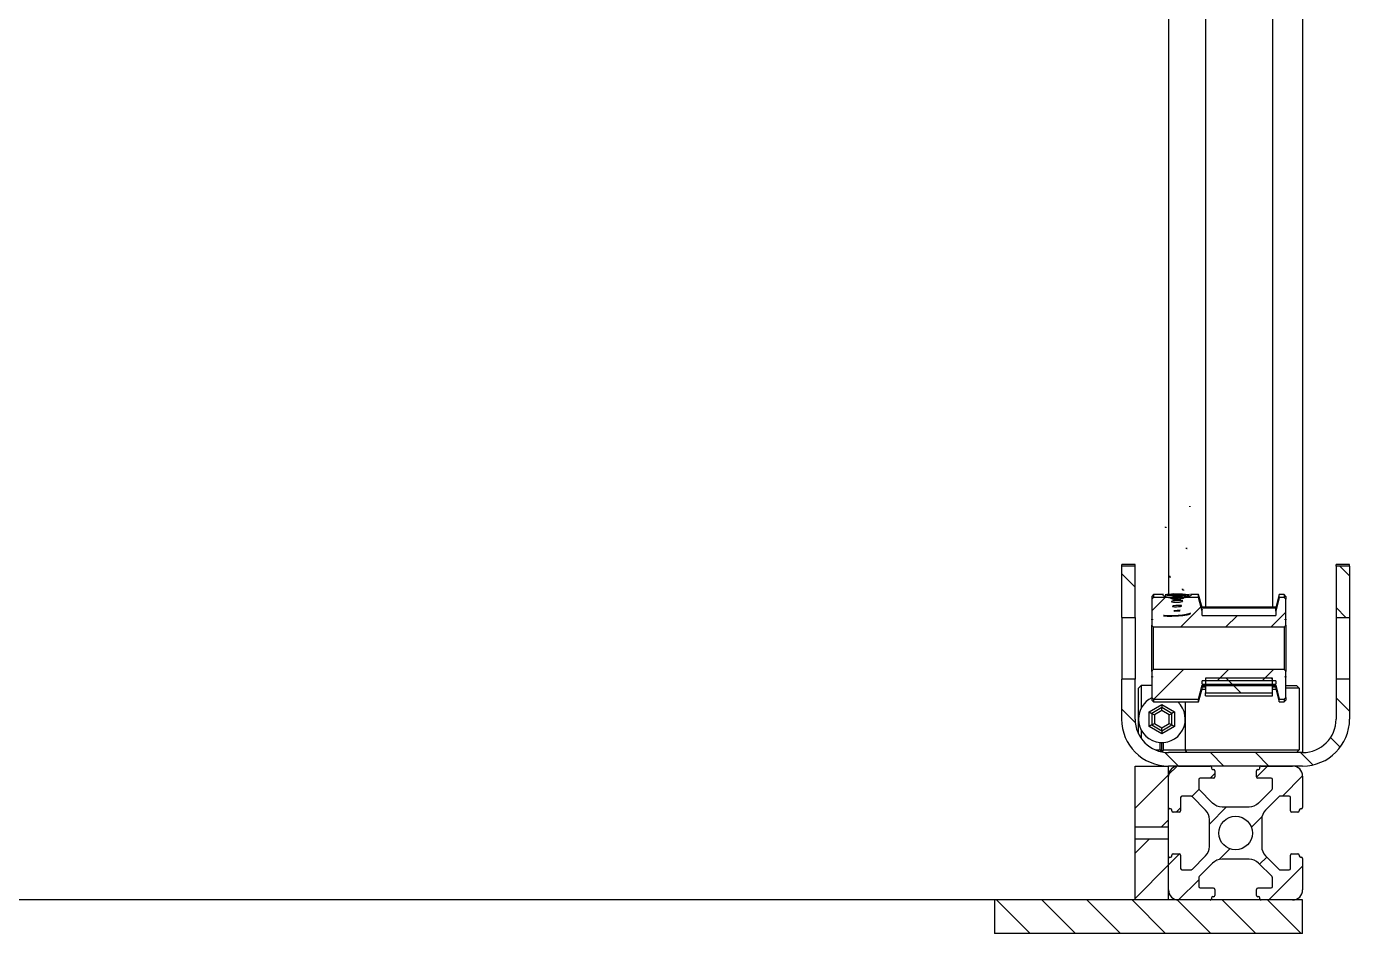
# Model space of a CAD drawing. Header units: millimetres. Extents: x -300 to 1184, y 5 to 1469.
# Drawn here: x 386.1 to 517.7, y 106.7 to 197 of the extents above; entities that cross this region are included whole.
import ezdxf

# ---------------------------------------------------------------- set-up
doc = ezdxf.new("R2010")
doc.units = ezdxf.units.MM

msp = doc.modelspace()

# ---------------------------------------------------------------- hatches: boundary and pattern name
at = {"linetype": 'Continuous', "lineweight": 18}
h = msp.add_hatch(dxfattribs=at)
h.set_pattern_fill('ANSI31', angle=90, style=0)
edge = h.paths.add_edge_path(flags=0)
edge.add_ellipse((500.56, 152.41), major_axis=(0, -13.89), ratio=0.095971, start_angle=335.3354, end_angle=335.9132)
edge.add_spline(control_points=[(500.01, 139.73), (500.27, 139.68), (500.55, 139.68), (500.81, 139.72), (500.91, 139.74), (501.01, 139.76), (501.11, 139.79)], knot_values=[0, 0, 0, 0, 0.00119, 0.00119, 0.00119, 0.001658, 0.001658, 0.001658, 0.001658], weights=[1, 1, 1, 1, 1, 1, 1], degree=3, periodic=0)
edge.add_ellipse((500.56, 152.41), major_axis=(0, -13.89), ratio=0.095971, start_angle=24.7146, end_angle=25.2941)
edge.add_spline(control_points=[(501.13, 139.85), (500.88, 139.9), (500.62, 139.91), (500.37, 139.87), (500.25, 139.86), (500.12, 139.82), (500, 139.79)], knot_values=[0, 0, 0, 0, 0.001134, 0.001134, 0.001134, 0.001697, 0.001697, 0.001697, 0.001697], weights=[1, 1, 1, 1, 1, 1, 1], degree=3, periodic=0)
h = msp.add_hatch(dxfattribs=at)
h.set_pattern_fill('ANSI31', angle=90, style=0)
edge = h.paths.add_edge_path(flags=0)
edge.add_ellipse((500.56, 152.41), major_axis=(0, -13.89), ratio=0.095971, start_angle=340.3936, end_angle=341.1148)
edge.add_spline(control_points=[(500.13, 139.27), (500.38, 139.23), (500.65, 139.24), (500.9, 139.29), (500.93, 139.3), (500.97, 139.31), (501, 139.32)], knot_values=[0, 0, 0, 0, 0.00116, 0.00116, 0.00116, 0.001317, 0.001317, 0.001317, 0.001317], weights=[1, 1, 1, 1, 1, 1, 1], degree=3, periodic=0)
edge.add_ellipse((500.56, 152.41), major_axis=(0, -13.89), ratio=0.095971, start_angle=19.4979, end_angle=20.2211)
edge.add_spline(control_points=[(501.02, 139.38), (500.77, 139.41), (500.52, 139.41), (500.28, 139.36), (500.22, 139.35), (500.17, 139.34), (500.11, 139.32)], knot_values=[0, 0, 0, 0, 0.00111, 0.00111, 0.00111, 0.001365, 0.001365, 0.001365, 0.001365], weights=[1, 1, 1, 1, 1, 1, 1], degree=3, periodic=0)
h = msp.add_hatch(dxfattribs=at)
h.set_pattern_fill('ANSI31', angle=90, style=0)
edge = h.paths.add_edge_path(flags=0)
edge.add_ellipse((500.56, 152.41), major_axis=(0, -13.89), ratio=0.095971, start_angle=347.1919, end_angle=348.3027)
edge.add_spline(control_points=[(500.29, 138.81), (500.47, 138.8), (500.66, 138.81), (500.84, 138.84)], knot_values=[0, 0, 0, 0, 0.000832, 0.000832, 0.000832, 0.000832], weights=[1, 1, 1, 1], degree=3, periodic=0)
edge.add_ellipse((500.56, 152.41), major_axis=(0, -13.89), ratio=0.095971, start_angle=12.2893, end_angle=13.4033)
edge.add_spline(control_points=[(500.87, 138.9), (500.67, 138.91), (500.46, 138.9), (500.26, 138.86)], knot_values=[0, 0, 0, 0, 0.000908, 0.000908, 0.000908, 0.000908], weights=[1, 1, 1, 1], degree=3, periodic=0)
h = msp.add_hatch(dxfattribs=at)
h.set_pattern_fill('ANSI31', angle=90, style=0)
h.paths.add_polyline_path([(495.06, 138.2), (496.39, 138.2), (496.39, 143.29), (495.06, 143.29)], flags=0)
h = msp.add_hatch(dxfattribs=at)
h.set_pattern_fill('ANSI31', angle=90, style=0)
h.paths.add_polyline_path([(517.72, 143.29), (516.39, 143.29), (516.39, 138.2), (517.72, 138.2)], flags=0)
h = msp.add_hatch(dxfattribs=at)
h.set_pattern_fill('ANSI31', style=0)
edge = h.paths.add_edge_path(flags=0)
edge.add_line((503.06, 138.39), (503.06, 138.81))
edge.add_spline(control_points=[(503.06, 138.81), (502.94, 139.27), (502.83, 139.73), (502.71, 140.19)], knot_values=[0.028091, 0.028091, 0.028091, 0.028091, 0.030209, 0.030209, 0.030209, 0.030209], weights=[1, 1, 1, 1], degree=3, periodic=0)
edge.add_line((502.71, 140.19), (501.39, 140.19))
edge.add_spline(control_points=[(501.39, 140.19), (501.32, 140.15), (501.25, 140.12), (501.18, 140.09), (501.03, 140.02), (500.87, 139.97), (500.71, 139.95), (500.56, 139.93), (500.4, 139.94), (500.25, 139.98), (500.16, 140), (500.07, 140.03), (499.98, 140.06), (499.89, 140.1), (499.81, 140.15), (499.72, 140.19)], knot_values=[0.000009, 0.000009, 0.000009, 0.000009, 0.000366, 0.000366, 0.000366, 0.00111, 0.00111, 0.00111, 0.0018, 0.0018, 0.0018, 0.002229, 0.002229, 0.002229, 0.00266, 0.00266, 0.00266, 0.00266], weights=[1, 1, 1, 1, 1, 1, 1, 1, 1, 1, 1, 1, 1, 1, 1, 1], degree=3, periodic=0)
edge.add_line((499.72, 140.19), (498.22, 140.19))
edge.add_spline(control_points=[(498.22, 140.19), (498.17, 140.13), (498.11, 140.08), (498.06, 140.02)], knot_values=[0.019382, 0.019382, 0.019382, 0.019382, 0.019745, 0.019745, 0.019745, 0.019745], weights=[1, 1, 1, 1], degree=3, periodic=0)
edge.add_line((498.06, 140.02), (498.06, 138.01))
edge.add_line((498.06, 138.01), (498.12, 138.01))
edge.add_line((498.12, 138.01), (498.12, 137.94))
edge.add_line((498.12, 137.94), (498.06, 137.94))
edge.add_line((498.06, 137.94), (498.06, 137.42))
edge.add_spline(control_points=[(498.06, 137.42), (498.09, 137.38), (498.12, 137.34), (498.15, 137.31), (498.17, 137.27), (498.2, 137.24), (498.22, 137.21)], knot_values=[0.010589, 0.010589, 0.010589, 0.010589, 0.010804, 0.010804, 0.010804, 0.01099, 0.01099, 0.01099, 0.01099], weights=[1, 1, 1, 1, 1, 1, 1], degree=3, periodic=0)
edge.add_line((498.22, 137.21), (511.22, 137.21))
edge.add_spline(control_points=[(511.22, 137.21), (511.24, 137.23), (511.26, 137.25), (511.27, 137.27), (511.31, 137.32), (511.35, 137.37), (511.39, 137.42)], knot_values=[0.018003, 0.018003, 0.018003, 0.018003, 0.018121, 0.018121, 0.018121, 0.018401, 0.018401, 0.018401, 0.018401], weights=[1, 1, 1, 1, 1, 1, 1], degree=3, periodic=0)
edge.add_line((511.39, 137.42), (511.39, 137.94))
edge.add_line((511.39, 137.94), (511.32, 137.94))
edge.add_line((511.32, 137.94), (511.32, 138.01))
edge.add_line((511.32, 138.01), (511.39, 138.01))
edge.add_line((511.39, 138.01), (511.39, 140.02))
edge.add_spline(control_points=[(511.39, 140.02), (511.33, 140.08), (511.28, 140.13), (511.22, 140.19)], knot_values=[0.037932, 0.037932, 0.037932, 0.037932, 0.038291, 0.038291, 0.038291, 0.038291], weights=[1, 1, 1, 1], degree=3, periodic=0)
edge.add_line((511.22, 140.19), (510.74, 140.19))
edge.add_spline(control_points=[(510.74, 140.19), (510.62, 139.73), (510.5, 139.27), (510.39, 138.81)], knot_values=[0.014306, 0.014306, 0.014306, 0.014306, 0.016442, 0.016442, 0.016442, 0.016442], weights=[1, 1, 1, 1], degree=3, periodic=0)
edge.add_line((510.39, 138.81), (510.39, 138.39))
edge.add_line((510.39, 138.39), (503.06, 138.39))
h = msp.add_hatch(dxfattribs=at)
h.set_pattern_fill('ANSI31', angle=90, style=0)
edge = h.paths.add_edge_path(flags=0)
edge.add_spline(control_points=[(500.02, 140.17), (500.25, 140.13), (500.49, 140.12), (500.71, 140.15), (500.8, 140.16), (500.89, 140.18), (500.98, 140.2)], knot_values=[0.000153, 0.000153, 0.000153, 0.000153, 0.00119, 0.00119, 0.00119, 0.00159, 0.00159, 0.00159, 0.00159], weights=[1, 1, 1, 1, 1, 1, 1], degree=3, periodic=0)
edge.add_spline(control_points=[(500.98, 140.2), (500.85, 140.24), (500.72, 140.26), (500.59, 140.26), (500.4, 140.26), (500.21, 140.23), (500.02, 140.17)], knot_values=[0.000619, 0.000619, 0.000619, 0.000619, 0.001201, 0.001201, 0.001201, 0.002065, 0.002065, 0.002065, 0.002065], weights=[1, 1, 1, 1, 1, 1, 1], degree=3, periodic=0)
h = msp.add_hatch(dxfattribs=at)
h.set_pattern_fill('ANSI31', style=0)
edge = h.paths.add_edge_path(flags=0)
edge.add_line((498.22, 130.06), (502.71, 130.06))
edge.add_spline(control_points=[(502.71, 130.06), (502.83, 130.52), (502.94, 130.98), (503.06, 131.44)], knot_values=[0.014805, 0.014805, 0.014805, 0.014805, 0.016941, 0.016941, 0.016941, 0.016941], weights=[1, 1, 1, 1], degree=3, periodic=0)
edge.add_line((503.06, 131.44), (503.06, 131.43))
edge.add_line((503.06, 131.43), (510.39, 131.43))
edge.add_line((510.39, 131.43), (510.39, 131.44))
edge.add_spline(control_points=[(510.39, 131.44), (510.5, 130.98), (510.62, 130.52), (510.74, 130.06)], knot_values=[0.027594, 0.027594, 0.027594, 0.027594, 0.029712, 0.029712, 0.029712, 0.029712], weights=[1, 1, 1, 1], degree=3, periodic=0)
edge.add_line((510.74, 130.06), (511.22, 130.06))
edge.add_spline(control_points=[(511.22, 130.06), (511.28, 130.12), (511.33, 130.18), (511.39, 130.24)], knot_values=[0.019382, 0.019382, 0.019382, 0.019382, 0.019745, 0.019745, 0.019745, 0.019745], weights=[1, 1, 1, 1], degree=3, periodic=0)
edge.add_line((511.39, 130.24), (511.39, 132.24))
edge.add_line((511.39, 132.24), (511.32, 132.24))
edge.add_line((511.32, 132.24), (511.32, 132.32))
edge.add_line((511.32, 132.32), (511.39, 132.32))
edge.add_line((511.39, 132.32), (511.39, 132.83))
edge.add_spline(control_points=[(511.39, 132.83), (511.36, 132.87), (511.33, 132.91), (511.3, 132.95), (511.27, 132.98), (511.25, 133.01), (511.22, 133.04)], knot_values=[0.010589, 0.010589, 0.010589, 0.010589, 0.010804, 0.010804, 0.010804, 0.01099, 0.01099, 0.01099, 0.01099], weights=[1, 1, 1, 1, 1, 1, 1], degree=3, periodic=0)
edge.add_line((511.22, 133.04), (498.22, 133.04))
edge.add_spline(control_points=[(498.22, 133.04), (498.21, 133.02), (498.19, 133), (498.17, 132.98), (498.14, 132.93), (498.1, 132.88), (498.06, 132.83)], knot_values=[0.018003, 0.018003, 0.018003, 0.018003, 0.018121, 0.018121, 0.018121, 0.018401, 0.018401, 0.018401, 0.018401], weights=[1, 1, 1, 1, 1, 1, 1], degree=3, periodic=0)
edge.add_line((498.06, 132.83), (498.06, 132.32))
edge.add_line((498.06, 132.32), (498.12, 132.32))
edge.add_line((498.12, 132.32), (498.12, 132.24))
edge.add_line((498.12, 132.24), (498.06, 132.24))
edge.add_line((498.06, 132.24), (498.06, 130.24))
edge.add_spline(control_points=[(498.06, 130.24), (498.11, 130.18), (498.17, 130.12), (498.22, 130.06)], knot_values=[0.037932, 0.037932, 0.037932, 0.037932, 0.038291, 0.038291, 0.038291, 0.038291], weights=[1, 1, 1, 1], degree=3, periodic=0)
h.paths.add_polyline_path([(503.06, 131.88), (510.39, 131.88), (510.39, 131.54), (503.06, 131.54)], flags=0)
h = msp.add_hatch(dxfattribs=at)
h.set_pattern_fill('ANSI31', angle=90, style=0)
edge = h.paths.add_edge_path(flags=0)
edge.add_line((517.72, 132.05), (516.39, 132.05))
edge.add_line((516.39, 132.05), (516.39, 128.08))
edge.add_arc((513.06, 128.08), 3.33, 270, 360, ccw=False)
edge.add_line((513.06, 124.74), (499.72, 124.74))
edge.add_arc((499.72, 128.08), 3.33, 180, 270, ccw=False)
edge.add_line((496.39, 128.08), (496.39, 132.05))
edge.add_line((496.39, 132.05), (495.06, 132.05))
edge.add_line((495.06, 132.05), (495.06, 128.08))
edge.add_arc((499.72, 128.08), 4.67, 180, 270)
edge.add_line((499.72, 123.41), (513.06, 123.41))
edge.add_arc((513.06, 128.08), 4.67, 270, 360)
edge.add_line((517.72, 128.08), (517.72, 132.05))
h = msp.add_hatch(dxfattribs=at)
h.set_pattern_fill('ANSI31', angle=90, style=0)
h.paths.add_polyline_path([(510.06, 130.69), (510.06, 132.15), (503.39, 132.15), (503.39, 130.69)], flags=0)
h = msp.add_hatch(dxfattribs=at)
h.set_pattern_fill('ANSI31', style=0)
h.paths.add_polyline_path([(499.72, 123.41), (496.39, 123.41), (496.39, 117.35), (499.72, 117.35)], flags=0)
h = msp.add_hatch(dxfattribs=at)
h.set_pattern_fill('ANSI31', style=0)
edge = h.paths.add_edge_path(flags=0)
edge.add_arc((510.82, 113.21), 0.133, 225, 270, ccw=False)
edge.add_line((510.73, 113.12), (509.38, 114.46))
edge.add_arc((510.32, 115.4), 1.33, 180, 225, ccw=False)
edge.add_line((508.99, 115.4), (508.99, 118.08))
edge.add_arc((510.32, 118.08), 1.33, 135, 180, ccw=False)
edge.add_line((509.38, 119.03), (510.73, 120.37))
edge.add_arc((510.82, 120.28), 0.133, 90, 135, ccw=False)
edge.add_line((510.82, 120.41), (511.72, 120.41))
edge.add_arc((511.72, 120.28), 0.133, 0, 90, ccw=False)
edge.add_line((511.86, 120.28), (511.86, 118.94))
edge.add_arc((511.99, 118.94), 0.133, 180, 270)
edge.add_line((511.99, 118.81), (512.59, 118.81))
edge.add_arc((512.59, 118.94), 0.133, 270, 360)
edge.add_line((512.72, 118.94), (512.72, 119.01))
edge.add_arc((512.86, 119.01), 0.133, 90, 180, ccw=False)
edge.add_line((512.86, 119.14), (512.92, 119.14))
edge.add_arc((512.92, 119.28), 0.133, 270, 360)
edge.add_line((513.06, 119.28), (513.06, 122.41))
edge.add_arc((512.06, 122.41), 1, 0, 90)
edge.add_line((512.06, 123.41), (508.92, 123.41))
edge.add_arc((508.92, 123.28), 0.133, 90, 180)
edge.add_line((508.79, 123.28), (508.79, 123.21))
edge.add_arc((508.66, 123.21), 0.133, 270, 360, ccw=False)
edge.add_line((508.66, 123.08), (508.59, 123.08))
edge.add_arc((508.59, 122.94), 0.133, 90, 180)
edge.add_line((508.46, 122.94), (508.46, 122.34))
edge.add_arc((508.59, 122.34), 0.133, 180, 270)
edge.add_line((508.59, 122.21), (509.92, 122.21))
edge.add_arc((509.92, 122.08), 0.133, 0, 90, ccw=False)
edge.add_line((510.06, 122.08), (510.06, 121.17))
edge.add_arc((509.92, 121.17), 0.133, 315, 360, ccw=False)
edge.add_line((510.02, 121.08), (508.67, 119.73))
edge.add_arc((507.73, 120.68), 1.33, 270, 315, ccw=False)
edge.add_line((507.73, 119.34), (505.05, 119.34))
edge.add_arc((505.05, 120.68), 1.33, 225, 270, ccw=False)
edge.add_line((504.11, 119.73), (502.76, 121.08))
edge.add_arc((502.86, 121.17), 0.133, 180, 225, ccw=False)
edge.add_line((502.72, 121.17), (502.72, 122.08))
edge.add_arc((502.86, 122.08), 0.133, 90, 180, ccw=False)
edge.add_line((502.86, 122.21), (504.19, 122.21))
edge.add_arc((504.19, 122.34), 0.133, 270, 360)
edge.add_line((504.32, 122.34), (504.32, 122.94))
edge.add_arc((504.19, 122.94), 0.133, 360, 450)
edge.add_line((504.19, 123.08), (504.12, 123.08))
edge.add_arc((504.12, 123.21), 0.133, 180, 270, ccw=False)
edge.add_line((503.99, 123.21), (503.99, 123.28))
edge.add_arc((503.86, 123.28), 0.133, 360, 450)
edge.add_line((503.86, 123.41), (500.72, 123.41))
edge.add_arc((500.72, 122.41), 1, 90, 180)
edge.add_line((499.72, 122.41), (499.72, 119.28))
edge.add_arc((499.86, 119.28), 0.133, 180, 270)
edge.add_line((499.86, 119.14), (499.92, 119.14))
edge.add_arc((499.92, 119.01), 0.133, 0, 90, ccw=False)
edge.add_line((500.06, 119.01), (500.06, 118.94))
edge.add_arc((500.19, 118.94), 0.133, 180, 270)
edge.add_line((500.19, 118.81), (500.79, 118.81))
edge.add_arc((500.79, 118.94), 0.133, 270, 360)
edge.add_line((500.92, 118.94), (500.92, 120.28))
edge.add_arc((501.06, 120.28), 0.133, 90, 180, ccw=False)
edge.add_line((501.06, 120.41), (501.96, 120.41))
edge.add_arc((501.96, 120.28), 0.133, 45, 90, ccw=False)
edge.add_line((502.06, 120.37), (503.4, 119.03))
edge.add_arc((502.46, 118.08), 1.33, 0, 45, ccw=False)
edge.add_line((503.79, 118.08), (503.79, 115.4))
edge.add_arc((502.46, 115.4), 1.33, 315, 360, ccw=False)
edge.add_line((503.4, 114.46), (502.06, 113.12))
edge.add_arc((501.96, 113.21), 0.133, 270, 315, ccw=False)
edge.add_line((501.96, 113.08), (501.06, 113.08))
edge.add_arc((501.06, 113.21), 0.133, 180, 270, ccw=False)
edge.add_line((500.92, 113.21), (500.92, 114.54))
edge.add_arc((500.79, 114.54), 0.133, 360, 450)
edge.add_line((500.79, 114.68), (500.19, 114.68))
edge.add_arc((500.19, 114.54), 0.133, 90, 180)
edge.add_line((500.06, 114.54), (500.06, 114.48))
edge.add_arc((499.92, 114.48), 0.133, 270, 360, ccw=False)
edge.add_line((499.92, 114.34), (499.86, 114.34))
edge.add_arc((499.86, 114.21), 0.133, 90, 180)
edge.add_line((499.72, 114.21), (499.72, 111.08))
edge.add_arc((500.72, 111.08), 1, 180, 270)
edge.add_line((500.72, 110.08), (503.86, 110.08))
edge.add_arc((503.86, 110.21), 0.133, 270, 360)
edge.add_line((503.99, 110.21), (503.99, 110.28))
edge.add_arc((504.12, 110.28), 0.133, 90, 180, ccw=False)
edge.add_line((504.12, 110.41), (504.19, 110.41))
edge.add_arc((504.19, 110.54), 0.133, 270, 360)
edge.add_line((504.32, 110.54), (504.32, 111.14))
edge.add_arc((504.19, 111.14), 0.133, 360, 450)
edge.add_line((504.19, 111.28), (502.86, 111.28))
edge.add_arc((502.86, 111.41), 0.133, 180, 270, ccw=False)
edge.add_line((502.72, 111.41), (502.72, 112.31))
edge.add_arc((502.86, 112.31), 0.133, 135, 180, ccw=False)
edge.add_line((502.76, 112.41), (504.11, 113.75))
edge.add_arc((505.05, 112.81), 1.33, 90, 135, ccw=False)
edge.add_line((505.05, 114.14), (507.73, 114.14))
edge.add_arc((507.73, 112.81), 1.33, 45, 90, ccw=False)
edge.add_line((508.67, 113.75), (510.02, 112.41))
edge.add_arc((509.92, 112.31), 0.133, 0, 45, ccw=False)
edge.add_line((510.06, 112.31), (510.06, 111.41))
edge.add_arc((509.92, 111.41), 0.133, 270, 360, ccw=False)
edge.add_line((509.92, 111.28), (508.59, 111.28))
edge.add_arc((508.59, 111.14), 0.133, 90, 180)
edge.add_line((508.46, 111.14), (508.46, 110.54))
edge.add_arc((508.59, 110.54), 0.133, 180, 270)
edge.add_line((508.59, 110.41), (508.66, 110.41))
edge.add_arc((508.66, 110.28), 0.133, 0, 90, ccw=False)
edge.add_line((508.79, 110.28), (508.79, 110.21))
edge.add_arc((508.92, 110.21), 0.133, 180, 270)
edge.add_line((508.92, 110.08), (512.06, 110.08))
edge.add_arc((512.06, 111.08), 1, 270, 360)
edge.add_line((513.06, 111.08), (513.06, 114.21))
edge.add_arc((512.92, 114.21), 0.133, 0, 90)
edge.add_line((512.92, 114.34), (512.86, 114.34))
edge.add_arc((512.86, 114.48), 0.133, 180, 270, ccw=False)
edge.add_line((512.72, 114.48), (512.72, 114.54))
edge.add_arc((512.59, 114.54), 0.133, 360, 450)
edge.add_line((512.59, 114.68), (511.99, 114.68))
edge.add_arc((511.99, 114.54), 0.133, 90, 180)
edge.add_line((511.86, 114.54), (511.86, 113.21))
edge.add_arc((511.72, 113.21), 0.133, 270, 360, ccw=False)
edge.add_line((511.72, 113.08), (510.82, 113.08))
edge = h.paths.add_edge_path(flags=0)
edge.add_arc((506.39, 116.74), 1.67, 0, 360)
h = msp.add_hatch(dxfattribs=at)
h.set_pattern_fill('ANSI31', style=0)
h.paths.add_polyline_path([(496.39, 110.08), (499.72, 110.08), (499.72, 116.13), (496.39, 116.13)], flags=0)
h = msp.add_hatch(dxfattribs=at)
h.set_pattern_fill('ANSI31', angle=90, style=0)
h.paths.add_polyline_path([(482.4, 106.74), (513.06, 106.74), (513.06, 110.08), (482.4, 110.08)], flags=0)

# ---------------------------------------------------------------- linework, layer by layer
at = {"color": 7, "linetype": 'Continuous', "lineweight": 25}
for p, q in [((503.39, 350.67), (503.39, 139.2)), ((510.06, 350.67), (510.06, 139.2)), ((499.72, 275.4), (499.72, 140.5)), ((513.06, 275.4), (513.06, 124.74)), ((496.39, 143.46), (495.06, 143.46)), ((495.06, 143.29), (495.06, 143.46)), ((496.39, 143.29), (496.39, 143.46)), ((517.72, 143.46), (516.39, 143.46)), ((516.39, 143.29), (516.39, 143.46)), ((517.72, 143.29), (517.72, 143.46)), ((496.39, 143.29), (495.06, 143.29)), ((495.06, 138.2), (495.06, 143.29)), ((496.39, 138.2), (496.39, 143.29)), ((516.39, 143.29), (516.39, 138.2)), ((517.72, 143.29), (516.39, 143.29)), ((517.72, 143.29), (517.72, 138.2)), ((498.22, 140.46), (498.06, 140.29)), ((498.06, 140.29), (498.06, 140.02)), ((498.22, 140.19), (498.06, 140.02)), ((498.06, 140.02), (498.06, 138.01)), ((499.22, 140.46), (498.22, 140.46)), ((498.22, 140.46), (498.22, 140.19)), ((499.72, 140.19), (498.22, 140.19)), ((499.5, 140.44), (499.39, 140.45)), ((499.55, 140.46), (499.49, 140.43)), ((499.54, 140.46), (499.5, 140.44)), ((499.89, 140.48), (499.89, 140.4)), ((500.26, 140.54), (500.01, 140.52)), ((500.56, 140.51), (500.56, 140.37)), ((502.71, 140.19), (501.39, 140.19)), ((501.54, 140.23), (501.69, 140.32)), ((501.82, 140.46), (501.61, 140.44)), ((501.7, 140.39), (501.61, 140.45)), ((501.69, 140.19), (501.62, 140.23)), ((501.7, 140.39), (501.73, 140.35)), ((502.71, 140.46), (501.89, 140.46)), ((503.06, 139.17), (502.71, 140.46)), ((502.71, 140.19), (502.71, 140.46)), ((503.06, 138.81), (502.71, 140.19)), ((510.74, 140.46), (510.39, 139.17)), ((510.74, 140.19), (510.39, 138.81)), ((511.22, 140.46), (510.74, 140.46)), ((510.74, 140.19), (510.74, 140.46)), ((511.22, 140.19), (510.74, 140.19)), ((511.39, 140.29), (511.22, 140.46)), ((511.22, 140.46), (511.22, 140.19)), ((511.39, 140.02), (511.22, 140.19)), ((511.39, 140.29), (511.39, 140.02)), ((511.39, 138.01), (511.39, 140.02)), ((495.06, 138.2), (496.39, 138.2)), ((495.06, 138.2), (495.06, 132.05)), ((496.39, 138.2), (496.39, 132.05)), ((500.87, 138.9), (500.26, 138.86)), ((500.29, 138.81), (500.84, 138.84)), ((510.39, 139.2), (503.06, 139.2)), ((503.06, 139.11), (503.06, 139.17)), ((510.39, 139.11), (503.06, 139.11)), ((503.06, 139.03), (503.06, 138.98)), ((503.06, 138.81), (503.06, 138.98)), ((503.06, 138.39), (503.06, 138.81)), ((503.06, 138.39), (510.39, 138.39)), ((510.39, 139.17), (510.39, 139.09)), ((510.39, 139.03), (510.39, 139.1)), ((510.39, 138.81), (510.39, 138.98)), ((510.39, 138.81), (510.39, 138.39)), ((516.39, 138.2), (517.72, 138.2)), ((516.39, 138.2), (516.39, 132.05)), ((517.72, 138.2), (517.72, 132.05)), ((498.12, 138.01), (498.06, 138.01)), ((498.06, 137.94), (498.06, 138.01)), ((498.12, 137.94), (498.06, 137.94)), ((498.06, 137.94), (498.06, 137.42)), ((498.06, 132.82), (498.06, 137.42)), ((498.12, 138.01), (498.12, 137.94)), ((498.22, 133.04), (498.22, 137.21)), ((511.22, 137.21), (498.22, 137.21)), ((511.22, 137.21), (511.22, 133.04)), ((511.39, 138.01), (511.32, 138.01)), ((511.32, 137.94), (511.32, 138.01)), ((511.39, 137.94), (511.32, 137.94)), ((511.39, 138.01), (511.39, 137.94)), ((511.39, 137.42), (511.39, 137.94)), ((511.39, 137.42), (511.39, 132.82)), ((498.22, 133.04), (511.22, 133.04)), ((496.39, 132.05), (495.06, 132.05)), ((495.06, 128.08), (495.06, 132.05)), ((496.39, 128.08), (496.39, 132.05)), ((498.06, 132.83), (498.06, 132.32)), ((498.06, 132.32), (498.12, 132.32)), ((498.06, 132.24), (498.06, 132.32)), ((498.06, 132.24), (498.12, 132.24)), ((498.06, 132.24), (498.06, 130.24)), ((498.12, 132.32), (498.12, 132.24)), ((503.06, 131.54), (503.06, 131.88)), ((510.39, 131.88), (503.06, 131.88)), ((510.06, 132.15), (503.39, 132.15)), ((503.39, 132.15), (503.39, 130.69)), ((510.06, 130.69), (510.06, 132.15)), ((510.39, 131.88), (510.39, 131.54)), ((511.32, 132.32), (511.39, 132.32)), ((511.32, 132.24), (511.32, 132.32)), ((511.32, 132.24), (511.39, 132.24)), ((511.39, 132.32), (511.39, 132.83)), ((511.39, 132.32), (511.39, 132.24)), ((511.39, 130.24), (511.39, 132.24)), ((517.72, 132.05), (516.39, 132.05)), ((516.39, 132.05), (516.39, 128.08)), ((517.72, 132.05), (517.72, 128.08)), ((496.99, 131.41), (496.72, 131.14)), ((496.72, 126.62), (496.72, 131.14)), ((496.99, 131.41), (496.99, 129.16)), ((498.06, 131.41), (496.99, 131.41)), ((502.71, 130.06), (503.06, 131.44)), ((502.71, 129.79), (503.06, 131.08)), ((503.06, 131.54), (510.39, 131.54)), ((503.06, 131.43), (503.06, 131.44)), ((503.06, 131.43), (510.39, 131.43)), ((503.06, 131.43), (503.06, 131.39)), ((503.06, 131.39), (503.06, 131.29)), ((503.06, 131.11), (503.06, 131.29)), ((503.06, 131.29), (503.06, 131.28)), ((503.06, 131.28), (503.39, 131.28)), ((503.06, 131.05), (503.39, 131.05)), ((503.06, 131.05), (503.06, 131.05)), ((503.39, 130.38), (503.39, 130.69)), ((503.39, 130.69), (510.06, 130.69)), ((503.39, 130.38), (510.06, 130.38)), ((510.06, 131.28), (510.39, 131.28)), ((510.06, 131.05), (510.39, 131.05)), ((510.06, 130.38), (510.06, 130.69)), ((510.39, 131.44), (510.74, 130.06)), ((510.39, 131.43), (510.39, 131.44)), ((510.39, 131.39), (510.39, 131.43)), ((510.39, 131.29), (510.39, 131.39)), ((510.39, 131.29), (510.39, 131.11)), ((510.39, 131.28), (510.39, 131.29)), ((510.39, 131.08), (510.74, 129.79)), ((510.39, 131.05), (510.39, 131.07)), ((511.39, 131.41), (512.31, 131.41)), ((512.56, 131.14), (511.39, 131.14)), ((512.31, 131.41), (512.46, 131.41)), ((512.46, 131.41), (512.72, 131.14)), ((512.72, 131.14), (512.56, 131.14)), ((512.72, 131.14), (512.72, 125.01)), ((497.8, 128.8), (499.06, 129.53)), ((498.06, 130.24), (498.06, 129.96)), ((498.06, 130.24), (498.22, 130.06)), ((498.06, 129.96), (498.22, 129.79)), ((499.06, 129.23), (498.06, 128.65)), ((498.22, 130.06), (498.22, 129.79)), ((498.22, 130.06), (502.71, 130.06)), ((498.22, 129.79), (502.71, 129.79)), ((499.06, 129.53), (500.32, 128.8)), ((499.06, 129.53), (499.06, 129.23)), ((500.06, 128.65), (499.06, 129.23)), ((499.06, 128.93), (499.06, 129.23)), ((501.39, 129.79), (501.39, 125.01)), ((502.71, 129.79), (502.71, 130.06)), ((510.74, 129.79), (510.74, 130.06)), ((510.74, 130.06), (511.22, 130.06)), ((510.74, 129.79), (511.22, 129.79)), ((511.22, 130.06), (511.39, 130.24)), ((511.22, 130.06), (511.22, 129.79)), ((511.22, 129.79), (511.39, 129.96)), ((511.39, 130.24), (511.39, 129.96)), ((497.8, 127.35), (497.8, 128.8)), ((497.8, 128.8), (498.06, 128.65)), ((498.06, 128.65), (498.06, 127.5)), ((498.06, 128.65), (498.32, 128.5)), ((499.06, 128.93), (498.32, 128.5)), ((498.32, 128.5), (498.32, 127.65)), ((499.8, 128.5), (499.06, 128.93)), ((499.8, 128.5), (500.06, 128.65)), ((499.8, 127.65), (499.8, 128.5)), ((500.32, 128.8), (500.06, 128.65)), ((500.06, 127.5), (500.06, 128.65)), ((500.32, 128.8), (500.32, 127.35)), ((496.99, 126.99), (496.99, 126.17)), ((498.06, 127.5), (497.8, 127.35)), ((499.06, 126.62), (497.8, 127.35)), ((498.06, 127.5), (498.32, 127.65)), ((498.06, 127.5), (499.06, 126.92)), ((498.32, 127.65), (499.06, 127.22)), ((499.06, 127.22), (499.8, 127.65)), ((499.06, 126.92), (500.06, 127.5)), ((500.32, 127.35), (499.06, 126.62)), ((499.06, 126.92), (499.06, 127.22)), ((499.06, 126.92), (499.06, 126.62)), ((499.8, 127.65), (500.06, 127.5)), ((500.06, 127.5), (500.32, 127.35)), ((498.9, 125.01), (498.9, 125.75)), ((499.06, 124.81), (499.06, 125.74)), ((499.21, 125.01), (499.21, 125.75)), ((498.42, 125.01), (498.9, 125.01)), ((498.9, 125.01), (499.01, 124.82)), ((499.09, 124.8), (499.21, 125.01)), ((499.21, 125.01), (501.39, 125.01)), ((513.06, 124.74), (499.72, 124.74)), ((501.39, 125.01), (503.22, 125.01)), ((501.58, 124.74), (501.39, 125.01)), ((503.22, 125.01), (509.56, 125.01)), ((509.56, 125.01), (512.56, 125.01)), ((512.46, 124.74), (512.72, 125.01)), ((512.56, 125.01), (512.72, 125.01)), ((496.39, 123.41), (499.72, 123.41)), ((496.39, 117.35), (496.39, 123.41)), ((499.06, 123.46), (499.06, 123.41)), ((513.06, 123.41), (499.72, 123.41)), ((499.72, 117.35), (499.72, 123.41)), ((499.72, 119.28), (499.72, 122.41)), ((500.72, 123.41), (503.86, 123.41)), ((503.99, 123.28), (503.99, 123.21)), ((504.12, 123.08), (504.19, 123.08)), ((504.32, 122.94), (504.32, 122.34)), ((508.46, 122.34), (508.46, 122.94)), ((508.59, 123.08), (508.66, 123.08)), ((508.79, 123.21), (508.79, 123.28)), ((508.92, 123.41), (512.06, 123.41)), ((513.06, 122.41), (513.06, 119.28)), ((502.72, 122.08), (502.72, 121.17)), ((502.76, 121.08), (504.11, 119.73)), ((504.19, 122.21), (502.86, 122.21)), ((509.92, 122.21), (508.59, 122.21)), ((508.67, 119.73), (510.02, 121.08)), ((510.06, 121.17), (510.06, 122.08)), ((500.92, 120.28), (500.92, 118.94)), ((501.96, 120.41), (501.06, 120.41)), ((503.4, 119.03), (502.06, 120.37)), ((510.73, 120.37), (509.38, 119.03)), ((511.72, 120.41), (510.82, 120.41)), ((511.86, 118.94), (511.86, 120.28)), ((499.92, 119.14), (499.86, 119.14)), ((500.06, 118.94), (500.06, 119.01)), ((500.79, 118.81), (500.19, 118.81)), ((505.05, 119.34), (507.73, 119.34)), ((512.59, 118.81), (511.99, 118.81)), ((512.72, 119.01), (512.72, 118.94)), ((512.92, 119.14), (512.86, 119.14)), ((496.39, 117.35), (499.72, 117.35)), ((496.39, 116.13), (496.39, 117.35)), ((499.72, 116.13), (499.72, 117.35)), ((503.79, 115.4), (503.79, 118.08)), ((508.99, 118.08), (508.99, 115.4)), ((499.72, 116.13), (496.39, 116.13)), ((496.39, 110.08), (496.39, 116.13)), ((499.72, 110.08), (499.72, 116.13)), ((500.06, 114.48), (500.06, 114.54)), ((500.19, 114.68), (500.79, 114.68)), ((500.92, 114.54), (500.92, 113.21)), ((511.86, 113.21), (511.86, 114.54)), ((511.99, 114.68), (512.59, 114.68)), ((512.72, 114.54), (512.72, 114.48)), ((499.72, 111.08), (499.72, 114.21)), ((499.86, 114.34), (499.92, 114.34)), ((502.06, 113.12), (503.4, 114.46)), ((504.11, 113.75), (502.76, 112.41)), ((507.73, 114.14), (505.05, 114.14)), ((510.02, 112.41), (508.67, 113.75)), ((509.38, 114.46), (510.73, 113.12)), ((512.86, 114.34), (512.92, 114.34)), ((513.06, 114.21), (513.06, 111.08)), ((501.06, 113.08), (501.96, 113.08)), ((502.72, 112.31), (502.72, 111.41)), ((510.06, 111.41), (510.06, 112.31)), ((510.82, 113.08), (511.72, 113.08)), ((502.86, 111.28), (504.19, 111.28)), ((504.32, 111.14), (504.32, 110.54)), ((508.46, 110.54), (508.46, 111.14)), ((508.59, 111.28), (509.92, 111.28)), ((482.4, 110.08), (239.71, 110.08)), ((513.06, 110.08), (482.4, 110.08)), ((482.4, 110.08), (482.4, 106.74)), ((499.72, 110.08), (496.39, 110.08)), ((503.86, 110.08), (500.72, 110.08)), ((503.99, 110.28), (503.99, 110.21)), ((504.19, 110.41), (504.12, 110.41)), ((508.66, 110.41), (508.59, 110.41)), ((508.79, 110.21), (508.79, 110.28)), ((512.06, 110.08), (508.92, 110.08)), ((513.06, 106.74), (513.06, 110.08)), ((513.06, 106.74), (482.4, 106.74))]:
    msp.add_line(p, q, dxfattribs=at)
at = {"color": 7, "linetype": 'Continuous', "lineweight": 25, "flags": 128}
for points in [[(500.26, 140.54), (500.69, 140.54), (501.1, 140.53), (501.42, 140.5), (501.6, 140.46), (501.6, 140.42), (501.43, 140.38), (501.11, 140.35), (500.7, 140.34), (500.26, 140.34), (499.88, 140.36), (499.61, 140.39), (499.49, 140.43)], [(499.89, 140.4), (499.85, 140.41), (499.81, 140.42), (499.79, 140.43), (499.79, 140.44), (499.79, 140.45), (499.81, 140.46), (499.85, 140.47), (499.89, 140.48)], [(501.22, 140.48), (501.27, 140.47), (501.3, 140.46), (501.32, 140.45), (501.33, 140.44), (501.32, 140.43), (501.3, 140.42), (501.27, 140.41), (501.22, 140.4)], [(499.23, 138.42), (499.29, 138.41), (499.5, 138.39), (499.83, 138.39), (500.24, 138.4), (500.69, 138.42), (501.12, 138.46), (501.49, 138.51), (501.75, 138.57), (501.88, 138.63), (501.89, 138.66), (501.89, 138.66)]]:
    msp.add_lwpolyline(points, dxfattribs=at)
at = {"color": 7, "linetype": 'Continuous', "lineweight": 25}
msp.add_circle((506.39, 116.74), 1.67, dxfattribs=at)
for centre, radius, start, end in [((499.88, 139.38), 1.13, 93.8045, 106.8845), ((500.49, 135.78), 4.74, 89.1295, 97.2134), ((500.49, 145.1), 4.74, 262.7866, 270.8705), ((500.63, 135.78), 4.74, 82.7866, 90.8705), ((500.63, 145.1), 4.74, 269.1295, 277.2134), ((499.06, 128.08), 2.33, 115.3769, 180), ((499.06, 128.08), 2.33, 180, 47.373), ((499.72, 128.08), 4.67, 180, 270), ((499.72, 128.08), 3.33, 180, 270), ((513.06, 128.08), 4.67, 270, 0), ((513.06, 128.08), 3.33, 270, 0), ((500.72, 122.41), 1, 90, 180), ((503.86, 123.28), 0.133, 360, 90), ((504.12, 123.21), 0.133, 180, 270), ((504.19, 122.94), 0.133, 360, 90), ((508.59, 122.94), 0.133, 90, 180), ((508.66, 123.21), 0.133, 270, 360), ((508.92, 123.28), 0.133, 90, 180), ((512.06, 122.41), 1, 0, 90), ((502.86, 122.08), 0.133, 90, 180), ((502.86, 121.17), 0.133, 180, 225), ((504.19, 122.34), 0.133, 270, 360), ((508.59, 122.34), 0.133, 180, 270), ((509.92, 122.08), 0.133, 0, 90), ((509.92, 121.17), 0.133, 315, 360), ((501.06, 120.28), 0.133, 90, 180), ((501.96, 120.28), 0.133, 45, 90), ((510.82, 120.28), 0.133, 90, 135), ((511.72, 120.28), 0.133, 0, 90), ((499.86, 119.28), 0.133, 180, 270), ((499.92, 119.01), 0.133, 0, 90), ((500.19, 118.94), 0.133, 180, 270), ((500.79, 118.94), 0.133, 270, 360), ((502.46, 118.08), 1.33, 0, 45), ((505.05, 120.68), 1.33, 225, 270), ((507.73, 120.68), 1.33, 270, 315), ((510.32, 118.08), 1.33, 135, 180), ((511.99, 118.94), 0.133, 180, 270), ((512.59, 118.94), 0.133, 270, 360), ((512.86, 119.01), 0.133, 90, 180), ((512.92, 119.28), 0.133, 270, 360), ((500.19, 114.54), 0.133, 90, 180), ((500.79, 114.54), 0.133, 360, 90), ((502.46, 115.4), 1.33, 315, 360), ((510.32, 115.4), 1.33, 180, 225), ((511.99, 114.54), 0.133, 90, 180), ((512.59, 114.54), 0.133, 360, 90), ((499.86, 114.21), 0.133, 90, 180), ((499.92, 114.48), 0.133, 270, 360), ((501.06, 113.21), 0.133, 180, 270), ((505.05, 112.81), 1.33, 90, 135), ((507.73, 112.81), 1.33, 45, 90), ((511.72, 113.21), 0.133, 270, 360), ((512.86, 114.48), 0.133, 180, 270), ((512.92, 114.21), 0.133, 0, 90), ((501.96, 113.21), 0.133, 270, 315), ((502.86, 112.31), 0.133, 135, 180), ((509.92, 112.31), 0.133, 0, 45), ((510.82, 113.21), 0.133, 225, 270), ((500.72, 111.08), 1, 180, 270), ((502.86, 111.41), 0.133, 180, 270), ((504.19, 111.14), 0.133, 360, 90), ((508.59, 111.14), 0.133, 90, 180), ((509.92, 111.41), 0.133, 270, 360), ((512.06, 111.08), 1, 270, 360), ((503.86, 110.21), 0.133, 270, 360), ((504.12, 110.28), 0.133, 90, 180), ((504.19, 110.54), 0.133, 270, 360), ((508.59, 110.54), 0.133, 180, 270), ((508.66, 110.28), 0.133, 0, 90), ((508.92, 110.21), 0.133, 180, 270)]:
    msp.add_arc(centre, radius, start, end, dxfattribs=at)
for start_param, end_param in [(5.852707, 5.862791), (0.431352, 0.441465), (5.94099, 5.953576), (6.059641, 6.079028), (0.21449, 0.233932), (0.340302, 0.352925)]:
    msp.add_ellipse((500.56, 152.41), major_axis=(0, -13.89), ratio=0.095971, start_param=start_param, end_param=end_param, dxfattribs=at)
for points, knots in [([(499.22, 140.46), (499.21, 140.46), (499.12, 140.46), (499.12, 140.45), (499.11, 140.43)], [0, 0, 0, 0, 0.191664, 1, 1, 1, 1]), ([(499.14, 140.41), (499.15, 140.4), (499.18, 140.37), (499.38, 140.28), (499.61, 140.22), (499.72, 140.19)], [0, 0, 0, 0, 0.225848, 0.622672, 1, 1, 1, 1]), ([(499.49, 140.43), (499.46, 140.42), (499.41, 140.39), (499.39, 140.37), (499.38, 140.37)], [0, 0, 0, 0, 0.667557, 1, 1, 1, 1]), ([(501.39, 140.19), (501.32, 140.16), (501.11, 140.04), (500.72, 139.92), (500.3, 139.95), (499.98, 140.06), (499.81, 140.15), (499.72, 140.19)], [0, 0, 0, 0, 0.1353824, 0.415105, 0.6737261, 0.836524, 1, 1, 1, 1]), ([(500.02, 140.17), (499.98, 140.17), (499.88, 140.17), (499.79, 140.18), (499.75, 140.18)], [0, 0, 0, 0, 0.4662871, 1, 1, 1, 1]), ([(500.56, 140.51), (500.43, 140.47), (500.21, 140.39), (499.99, 140.45), (499.89, 140.48)], [0, 0, 0, 0, 0.548253, 1, 1, 1, 1]), ([(501.13, 139.85), (500.87, 139.88), (500.49, 139.93), (500.12, 139.82), (500, 139.79)], [0, 0, 0, 0, 0.664904, 1, 1, 1, 1]), ([(500.01, 139.73), (500.28, 139.7), (500.65, 139.67), (501.01, 139.77), (501.11, 139.79)], [0, 0, 0, 0, 0.715041, 1, 1, 1, 1]), ([(500.98, 140.2), (500.85, 140.23), (500.53, 140.29), (500.21, 140.22), (500.02, 140.17)], [0, 0, 0, 0, 0.403175, 1, 1, 1, 1]), ([(500.02, 140.17), (500.26, 140.15), (500.58, 140.12), (500.89, 140.18), (500.98, 140.2)], [0, 0, 0, 0, 0.719141, 1, 1, 1, 1]), ([(501.35, 140.17), (501.3, 140.16), (501.17, 140.13), (500.89, 140.09), (500.55, 140.07), (500.25, 140.05), (500.1, 140.05), (500.04, 140.04)], [0, 0, 0, 0, 0.167663, 0.40504, 0.628899, 0.866125, 1, 1, 1, 1]), ([(501.22, 140.48), (501.1, 140.45), (500.88, 140.39), (500.66, 140.48), (500.56, 140.51)], [0, 0, 0, 0, 0.548253, 1, 1, 1, 1]), ([(501.69, 140.32), (501.67, 140.31), (501.63, 140.29), (501.43, 140.25), (501.18, 140.22), (501.02, 140.21), (500.98, 140.2)], [0, 0, 0, 0, 0.1871129, 0.5296921, 0.8865679, 1, 1, 1, 1]), ([(501.39, 140.19), (501.44, 140.2), (501.62, 140.25), (501.85, 140.33), (502.01, 140.41), (502.02, 140.46), (501.92, 140.46), (501.89, 140.46)], [0, 0, 0, 0, 0.094188, 0.355797, 0.600364, 0.858578, 1, 1, 1, 1]), ([(499.23, 138.36), (499.23, 138.36), (499.21, 138.36), (499.32, 138.35), (499.56, 138.33), (499.93, 138.33), (500.37, 138.34), (500.82, 138.37), (501.25, 138.41), (501.6, 138.46), (501.84, 138.53), (501.87, 138.57), (501.89, 138.6)], [0, 0, 0, 0, 0.0038199, 0.1137218, 0.2235964, 0.3334404, 0.443338, 0.5532209, 0.6630646, 0.7729567, 0.8828469, 1, 1, 1, 1]), ([(501.02, 139.38), (500.77, 139.39), (500.46, 139.41), (500.17, 139.34), (500.11, 139.32)], [0, 0, 0, 0, 0.8107434, 1, 1, 1, 1]), ([(500.13, 139.27), (500.39, 139.26), (500.68, 139.24), (500.97, 139.31), (501, 139.32)], [0, 0, 0, 0, 0.879475, 1, 1, 1, 1]), ([(498.22, 137.21), (498.2, 137.24), (498.14, 137.31), (498.09, 137.38), (498.06, 137.42)], [0, 0, 0, 0, 0.463544, 1, 1, 1, 1]), ([(511.39, 137.42), (511.35, 137.37), (511.3, 137.3), (511.24, 137.23), (511.22, 137.21)], [0, 0, 0, 0, 0.703649, 1, 1, 1, 1]), ([(498.06, 132.83), (498.1, 132.88), (498.15, 132.95), (498.21, 133.02), (498.22, 133.04)], [0, 0, 0, 0, 0.703649, 1, 1, 1, 1]), ([(511.22, 133.04), (511.25, 133.01), (511.3, 132.94), (511.36, 132.87), (511.39, 132.83)], [0, 0, 0, 0, 0.4635438, 1, 1, 1, 1])]:
    msp.add_open_spline(points, degree=3, knots=knots, dxfattribs=at)

doc.saveas('drawing.dxf')
